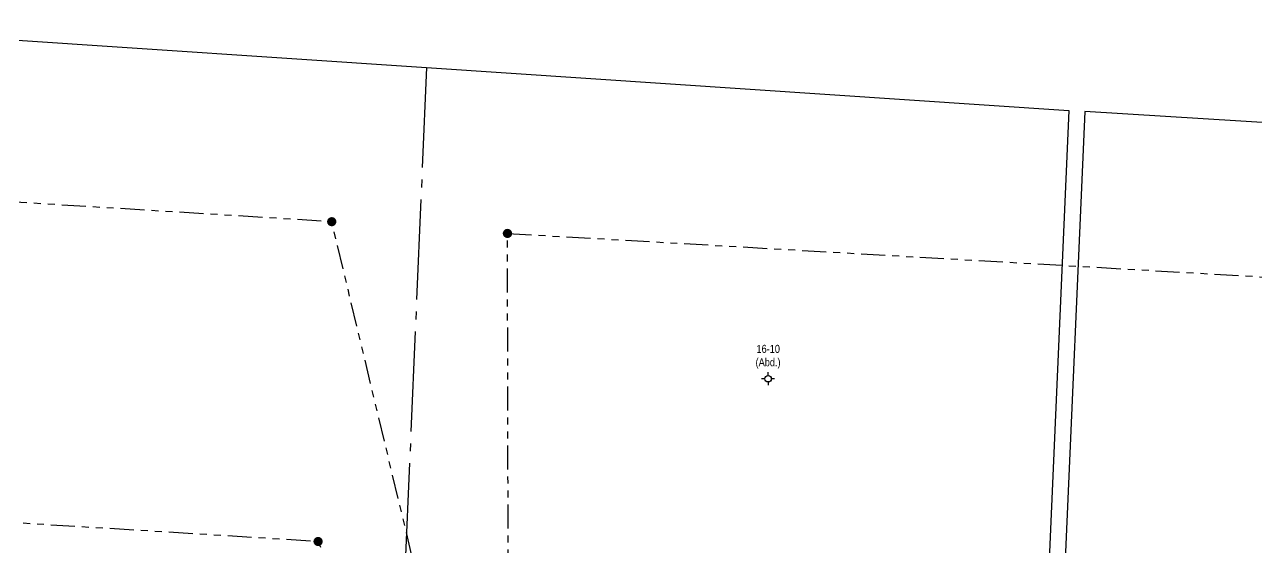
# Model space of a CAD drawing. Extents: x 296548 to 304697, y 5790571 to 5795015.
# Drawn here: x 300158 to 301697, y 5793367 to 5794021 of the extents above; entities that cross this region are included whole.
import ezdxf

# ---------------------------------------------------------------- set-up
doc = ezdxf.new("R2010")
doc.units = 0
doc.header["$LTSCALE"] = 5
doc.linetypes.add('foc-DRILLPATH', pattern=[14.75, 6, -1.75, 1.75, -1.75, 1.75, -1.75])
doc.linetypes.add('foc-QUARTERLINE', pattern=[33, 25, -3, 2, -3])
for name, color, linetype in [('AS-DRILL-T', 8, 'Continuous'), ('F-WS-S', 8, 'Continuous'), ('L-MON', 1, 'Continuous'), ('L-SEC', 7, 'Continuous'), ('L-SECQ', 8, 'foc-QUARTERLINE'), ('P-PDRILLPATH', 12, 'foc-DRILLPATH')]:
    doc.layers.add(name, color=color, linetype=linetype)
doc.styles.add('80L', font='ARIALN.TTF', dxfattribs={"height": 10})

# ---------------------------------------------------------------- blocks, each defined once
blk = doc.blocks.new('plbh')
at = {"layer": 'L-MON'}
h = blk.add_hatch(color=255, dxfattribs=at)
h.dxf.hatch_style = 1
edge = h.paths.add_edge_path()
edge.add_arc((0, 0), 1.16, 0, 360)
h = blk.add_hatch(color=256, dxfattribs=at)
h.dxf.hatch_style = 1
h.paths.add_polyline_path([(-0.96, 0, 1), (0.96, 0, 1)])
h.paths.add_polyline_path([(0.91, 0, -1), (-0.91, 0, -1)], flags=16)
h.paths.add_polyline_path([(0.45, 0, -1), (-0.45, 0, -1)], flags=0)
h = blk.add_hatch(color=256, dxfattribs=at)
h.dxf.hatch_style = 1
h.paths.add_polyline_path([(-0.45, 0, 1), (0.45, 0, 1)])
h.paths.add_polyline_path([(0.4, 0, -1), (-0.4, 0, -1)], flags=16)
at = {"layer": 'L-MON', "color": 240}
for radius in [0.96, 0.91, 0.45, 0.4]:
    blk.add_circle((0, 0), radius, dxfattribs=at)
blk = doc.blocks.new('GABD')
for p, q in [((-0.81, 0), (-1.62, 0)), ((0, 0.81), (0, 1.62)), ((1.62, 0), (0.81, 0)), ((0, -0.81), (0, -1.62))]:
    blk.add_line(p, q)
blk.add_circle((0, 0), 0.8)

msp = doc.modelspace()

# ---------------------------------------------------------------- linework, layer by layer
at = {"layer": 'L-SEC'}
for p, q in [((299855.422, 5794020.514), (300660.159, 5793966.754)), ((300660.159, 5793966.754), (301463.001, 5793913.068)), ((301463.001, 5793913.068), (301427.735, 5793113.121)), ((301483.082, 5793911.827), (301447.832, 5793112.235)), ((302280.651, 5793862.524), (301483.082, 5793911.827))]:
    msp.add_line(p, q, dxfattribs=at)
at = {"layer": 'L-SECQ'}
msp.add_line((300660.159, 5793966.754), (300625.806, 5793163.548), dxfattribs=at)
at = {"layer": 'P-PDRILLPATH', "flags": 128}
for points in [[(300762.458, 5792854.66), (300541.829, 5793774.222), (296712.07, 5794010.484)], [(300763.245, 5792874.644), (300761.392, 5793759.547), (304578.97, 5793539.969)], [(300762.065, 5792844.668), (300524.732, 5793374.491), (296696.709, 5793610.71)]]:
    msp.add_lwpolyline(points, dxfattribs=at)

# ---------------------------------------------------------------- block references
at = {"layer": 'AS-DRILL-T', "color": 1, "xscale": 4.999999999999984, "yscale": 4.999999999999984, "zscale": 4.999999999999984}
msp.add_blockref('GABD', (301087.093, 5793577.88), dxfattribs=at)
at = {"layer": 'L-MON', "xscale": 4.999775649999985, "yscale": 4.999775649999985, "zscale": 4.999775649999985}
for p in [(300541.829, 5793774.222), (300761.392, 5793759.547), (300524.732, 5793374.491)]:
    msp.add_blockref('plbh', p, dxfattribs=at)

# ---------------------------------------------------------------- texts
at = {"layer": 'F-WS-S', "insert": (301071.039, 5793620.233), "char_height": 10.00045, "attachment_point": 1, "style": '80L'}
msp.add_mtext_dynamic_manual_height_columns('\\pi1.5473;16-10\\P\\pi0.39449;(Abd.)', width=30.59933, gutter_width=50, heights=[0], dxfattribs=at)

doc.saveas('drawing.dxf')
